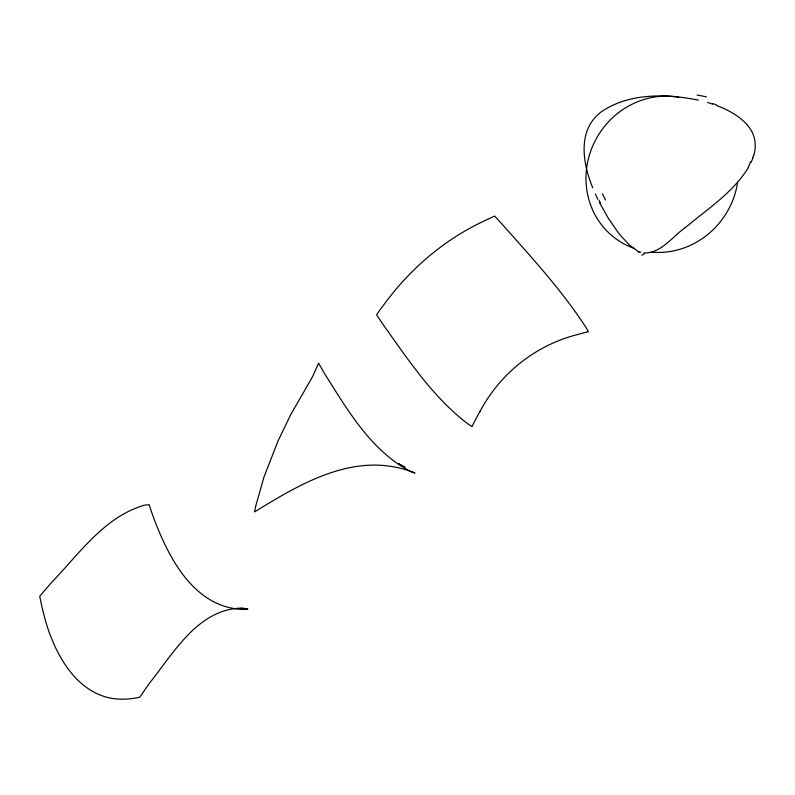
<?xml version="1.0" encoding="UTF-8"?>
<svg xmlns="http://www.w3.org/2000/svg" width="795" height="795" viewBox="0 0 795 795"><rect width="100%" height="100%" fill="white"/><g stroke="black" fill="none" stroke-linecap="round" stroke-linejoin="round"><path stroke-width="1.19" d="M753.749 155.502C756.502 146.707 755.498 136.7 750.291 128.989A17.977 7.99 46.9 0 0 747.529 125.272M752.895 158.106L751.156 162.319M748.562 167.288C733.775 191.406 709.856 207.505 688.341 225.084A16.645 0.606 -38.9 0 0 685.101 227.748M685.061 227.767C672.113 236.821 661.162 253.426 643.851 252.979M241.521 608.115C198.064 609.04 173.608 653.053 149.52 683.144A307.715 90.342 -43.7 0 0 139.87 697.155A259.001 101.074 46.8 0 1 130.579 698.696C79.49 704.976 52.45 652.725 42.88 610.56A244.105 91.445 52.9 0 1 39.75 596.27A316.718 54.607 -42.5 0 1 50.92 583.202C78.715 554.473 103.966 517.048 144.133 505.262A330.8 47.322 -44.5 0 1 149.212 504.795A246.838 68.082 52.1 0 0 153.753 518.131C168.55 557.394 193.006 605.512 240.169 609.338A261.972 75.376 47.9 0 0 247.891 609.149A321.508 78.486 -47.2 0 0 241.521 608.115M698.378 100.12C666.349 93.75 629.262 92.667 601.199 111.876A17.033 6.012 -36.8 0 0 597.87 114.659C577.468 133.381 583.311 165.002 592.732 187.789M707.56 102.505L712.718 104.135M640.691 252.244L638.822 251.518M716.553 105.496C728.031 109.889 739.42 115.812 747.538 125.272M637.361 250.823L629.382 245.049L620.637 235.598A17.729 2.007 53.4 0 1 617.814 232.031L608.364 218.307L599.39 202.467M398.325 463.584L404.993 467.321L398.931 463.853M597.81 199.287L595.375 194.06M737.671 182.125A79.46 74.959 -57.3 0 1 651.98 252.194M634.331 248.447A79.46 74.959 -57.3 0 1 589.284 155.492A79.46 74.959 -57.3 0 1 678.682 97.149M753.541 155.363A157.539 78.069 39.4 0 1 752.726 157.986M750.42 161.882A241.064 120.293 34.5 0 1 748.343 167.149M644.179 253.883A242.336 52.858 70.6 0 1 641.734 255.195M639.15 252.214A157.857 30.14 62.2 0 1 637.739 251.618M600.603 203.331A151.875 36.351 48 0 1 598.993 200.161M605.542 199.982A230.003 65.588 43.8 0 1 602.371 193.682M697.086 95.092A224.041 134.166 58.6 0 1 706.367 96.881M712.568 103.559A152.461 82.223 51.9 0 1 716.424 104.91M255.632 506.455L254.539 511.92C302.527 482.456 357.203 449.722 414.97 473.025A266.732 34.264 49.4 0 1 409.763 471.047C371.136 450.477 348.071 410.826 325.433 375.002A251.121 30.886 51.2 0 1 318.646 363.206L312.465 376.82L290.632 414.841L278.031 440.986L264.039 476.851L255.632 506.455M479.991 411.512L477.735 415.497A327.302 96.91 -36.5 0 0 472.061 426.517A268.402 19.865 49.9 0 1 467.728 423.785C433.345 397.55 408.998 360.86 384.154 326.049A252.601 17.887 50.9 0 1 376.572 314.8A337.328 58.75 -38.4 0 1 383.667 304.992C409.644 269.227 444.027 239.702 484.175 220.97A316.867 56.326 -41.6 0 1 494.709 216.081A255.622 9.043 50.3 0 1 503.921 226.197C532.67 258.703 562.284 290.871 585.925 327.411A271.84 10.057 50.8 0 1 588.419 331.714A307.745 93.134 -42.1 0 0 576.753 334.765C535.323 345.398 499.916 373.71 479.991 411.512"/></g></svg>
